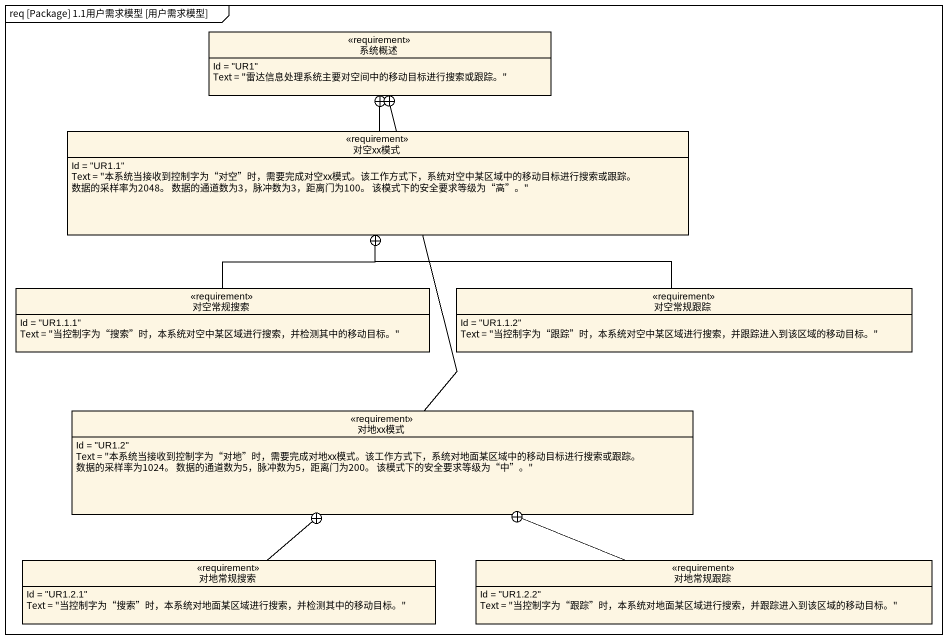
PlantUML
@startuml
mainframe req [Package] 1.1用户需求模型 [用户需求模型]
hide circle
hide empty members
class 系统概述 <<requirement>> {
  Id = "UR1"
  Text = "雷达信息处理系统主要对空间中的移动目标进行搜索或跟踪。"
}
class 对空xx模式 <<requirement>> {
  Id = "UR1.1"
  Text = "本系统当接收到控制字为“对空”时，需要完成对空xx模式。该工作方式下，系统对空中某区域中的移动目标进行搜索或跟踪。 数据的采样率为2048。 数据的通道数为3，脉冲数为3，距离门为100。 该模式下的安全要求等级为“高”。"
}
class 对空常规搜索 <<requirement>> {
  Id = "UR1.1.1"
  Text = "当控制字为“搜索”时，本系统对空中某区域进行搜索，并检测其中的移动目标。"
}
class 对空常规跟踪 <<requirement>> {
  Id = "UR1.1.2"
  Text = "当控制字为“跟踪”时，本系统对空中某区域进行搜索，并跟踪进入到该区域的移动目标。"
}
class 对地xx模式 <<requirement>> {
  Id = "UR1.2"
  Text = "本系统当接收到控制字为“对地”时，需要完成对地xx模式。该工作方式下，系统对地面某区域中的移动目标进行搜索或跟踪。 数据的采样率为1024。 数据的通道数为5，脉冲数为5，距离门为200。 该模式下的安全要求等级为“中”。"
}
class 对地常规搜索 <<requirement>> {
  Id = "UR1.2.1"
  Text = "当控制字为“搜索”时，本系统对地面某区域进行搜索，并检测其中的移动目标。"
}
class 对地常规跟踪 <<requirement>> {
  Id = "UR1.2.2"
  Text = "当控制字为“跟踪”时，本系统对地面某区域进行搜索，并跟踪进入到该区域的移动目标。"
}
对空xx模式 -up-+ 系统概述
对空常规搜索 -up-+ 对空xx模式
对空常规跟踪 -left-+ 对空xx模式
对地xx模式 -up-+ 系统概述
对地常规搜索 -up-+ 对地xx模式
对地常规跟踪 -left-+ 对地xx模式
@enduml
